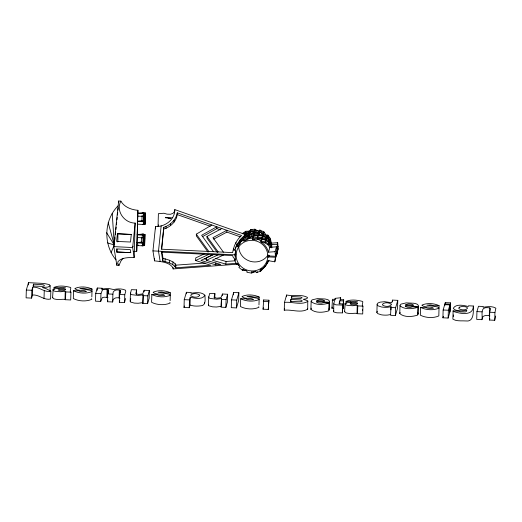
<?xml version="1.0" encoding="UTF-8"?>
<svg xmlns="http://www.w3.org/2000/svg" width="522" height="522" viewBox="0 0 522 522"><rect width="100%" height="100%" fill="white"/><g stroke="black" fill="none" stroke-linecap="round" stroke-linejoin="round"><path stroke-width="0.78" d="M136.503 294.584L136.64 289.899L131.413 289.645L130.415 293.71L131.609 294.662L138.31 295.452L143.204 294.813L142.976 302.63L138.089 303.262L134.298 303.086L130.572 302.055L130.206 300.842M221.25 306.375L216.362 307.014L212.571 306.832L208.846 305.801L208.48 304.587M214.777 298.336L214.914 293.645L209.687 293.397L208.689 297.455L209.883 298.414L216.584 299.197L221.472 298.564L221.276 305.592M50.001 291.263L50.158 285.788L49.303 284.575L43.802 283.439L28.462 282.656L26.322 290.03L26.1 297.84L31.601 298.108L32.494 295.028L32.723 287.217C39.326 286.461 44.083 292.783 50.83 291.204L50.601 299.015C43.861 300.6 39.098 294.277 32.494 295.028M28.397 284.999L28.462 282.656M31.601 298.108L31.829 290.291L32.723 287.217M33.538 286.513L33.604 284.17L43.065 284.751L44.37 285.273L44.233 285.912A2.975 0.809 1.6 0 1 42.106 286.382L33.062 286.036L33.604 284.17M44.024 298.701L44.246 290.885M54.073 287.361C59.156 285.195 65.263 286.069 70.45 287.407L70.829 287.922L70.196 291.4L70.927 292.163L70.705 299.974L65.531 299.732C63.005 298.473 59.045 300.326 55.998 299.282A5.729 1.559 1.6 0 1 53.322 298.571L52.591 297.631L53.14 289.403C56.787 287.459 62.862 289.54 65.628 287.883L62.379 287.315L58.745 287.818L54.073 287.361L54.007 289.703M65.015 299.113L65.237 291.302L60.611 291.746L56.226 291.472A5.729 1.559 1.6 0 1 53.544 290.761L52.813 289.821M65.531 299.732L65.759 291.915L65.237 291.302M91.826 296.887L92.048 289.071C87.109 286.578 79.899 286.167 74.933 288.483L74.979 288.855C77.85 291.367 84.753 289.482 86.495 291.628L82.828 291.824L80.023 291.472L78.848 290.78L73.543 290.747L73.321 298.558C78.613 301.311 86.424 301.788 91.807 299.295L91.572 298.675M102.051 289.808L102.097 288.242L97.281 288.013L95.728 293.351L95.506 301.168L100.726 301.416L102.221 297.742A3.589 0.979 1.6 0 1 104.818 297.214L108.008 297.579M97.209 290.356L97.281 288.013M100.726 301.416L100.955 293.605L102.442 289.925A3.589 0.979 1.6 0 1 105.039 289.403L108.53 289.978L107.662 293.925L112.889 294.173C112.569 289.886 117.163 289.279 120.19 290.389L120.432 291.439L119.545 294.493L119.323 302.303L124.543 302.558L125.593 298.473M106.873 297.299L107.095 289.482M119.969 298.199C116.941 297.09 112.347 297.697 112.667 301.984L107.441 301.736L107.76 289.599M108.119 293.671L108.23 289.762M112.667 301.984L112.889 294.173M119.114 297.932L119.336 290.121M120.099 293.514L120.19 290.389M124.543 302.558L124.771 294.741L125.763 291.328L125.541 290.199C121.887 288.457 117.502 288.764 113.613 289.534L108.282 288.418L101.881 288.973L102.097 288.242M130.187 301.52L130.435 293.025M119.042 265.346L117.704 263.232L118.031 261.555C122.057 257.242 128.719 257.594 134.161 257.496L135.146 223.09C124.419 223.148 115.479 210.992 120.882 201.133L118.651 201.029L113.816 246.625L116.817 265.241L119.042 265.346L120.745 261.365L123.022 258.24M133.795 251.565L136.744 251.232L137.912 210.301C131.374 209.779 124.256 207.11 120.882 201.133M136.744 251.232L137.912 210.301M141.312 242.489L141.462 237.138M141.919 221.087L142.075 215.736M137.227 245.581L142.774 245.842L142.891 243.037A1.723 0.47 1.6 0 1 141.606 242.267M137.456 237.556L143.002 237.817L143.119 235.004L144.966 234.626L143.387 234.078A1.723 0.47 1.6 0 0 141.54 234.463A1.723 0.47 1.6 0 0 143.119 235.004L142.774 245.842M137.841 224.179L143.387 224.44L143.498 221.628A1.723 0.47 1.6 0 1 142.219 220.865M138.069 216.147L143.615 216.415L143.733 213.602L145.579 213.224L144 212.676A1.723 0.47 1.6 0 0 142.154 213.061A1.723 0.47 1.6 0 0 143.733 213.602L143.387 224.44M141.971 245.608A1.723 0.47 1.6 0 0 142.813 245.712L143.256 245.712L143.563 235.011M142.584 224.206A1.723 0.47 1.6 0 0 143.426 224.303L143.87 224.31L144.176 213.609M143.256 245.712L143.687 245.686L143.994 234.985M143.87 224.31L144.3 224.284L144.607 213.583M143.687 245.686L144.065 245.634L144.366 234.933M144.3 224.284L144.672 224.225L144.979 213.524M144.34 241.921L144.45 238.097M144.972 219.749L144.868 223.573L145.273 223.925L144.672 224.225M136.64 289.899L135.811 293.742L138.637 294.441L142.689 293.932L144.15 290.258L149.377 290.506L149.148 298.316L147.602 303.66L142.747 303.426L143.204 294.813M144.065 245.634L144.666 234.848M144.972 224.147L145.279 213.446M144.366 245.549L144.692 238.208M145.109 223.684L145.22 219.86M145.37 214.509L145.416 212.983M144.568 245.444L144.94 234.502M145.181 224.042L145.553 213.1M144.659 245.327L144.966 234.626M145.273 223.925L145.579 213.224M144.105 291.818L144.15 290.258M147.602 303.66L147.824 295.85L149.377 290.506M170.12 300.633L170.342 292.822C165.402 290.33 158.192 289.912 153.227 292.229L153.266 292.601C156.143 295.119 163.04 293.227 164.789 295.374L161.115 295.569L158.316 295.224L157.142 294.532L151.837 294.493L151.608 302.31C156.907 305.063 164.717 305.533 170.1 303.047L169.865 302.427M238.091 264.152L173.115 268.921L173.239 268.275C169.728 261.94 160.959 261.692 154.551 260.85L154.616 258.455M155.465 228.897L155.53 226.502C164.985 227.05 175.085 219.553 174.811 209.609L246.221 234.796L245.614 235.089M158.029 226.515L158.394 213.674L163.888 213.237L167.047 214.144L170.498 214.261L173.069 213.309L174.589 211.351L174.811 209.609M158.355 226.483L158.401 224.878M190.034 305.024L189.251 307.712L184.025 307.465L184.246 299.654L186.393 292.281L191.261 292.516L191.032 293.299C195.443 292.516 201.57 291.72 204.911 295.217C205.094 299.282 206.288 306.094 200.272 305.879C196.859 306.297 193.29 306.218 190.034 305.024L190.256 297.214C194.634 298.316 202.556 299.993 204.911 295.217M186.347 293.84L186.393 292.281M189.251 307.712L189.473 299.902L190.256 297.214M208.461 305.266L208.702 296.777M221.472 298.564L221.021 307.177L225.869 307.406L227.422 302.068L227.644 294.258L222.424 294.003L220.956 297.677L216.911 298.186L214.085 297.494L214.914 293.645M222.379 295.569L222.424 294.003M225.869 307.406L226.098 299.595L227.644 294.258M231.507 299.856L231.279 307.667L236.505 307.915L238.645 300.548L238.874 292.731L233.647 292.483L231.507 299.856L236.727 300.104L238.874 292.731M233.582 294.826L233.647 292.483M236.505 307.915L236.727 300.104M258.971 304.887L259.193 297.077C254.253 294.584 247.043 294.167 242.077 296.489L242.117 296.855C244.994 299.374 251.898 297.481 253.64 299.635L249.966 299.824L247.167 299.478L245.992 298.786L240.688 298.747L240.466 306.564C245.758 309.318 253.568 309.787 258.951 307.301L258.716 306.682M263.036 309.187L263.669 299.961L268.895 300.215L268.262 309.435L263.036 309.187L263.447 307.778M263.623 301.527L263.669 299.961M268.262 309.435L268.895 300.215M274.8 261.816L275.433 257.261L277.13 251.434L274.8 261.816L268.23 260.661A17.024 16.339 16.2 0 1 260.041 270.226L260.432 271.231L256.295 272.673L255.897 271.662L251.493 272.014L251.317 273.065L246.945 272.295L247.121 271.244L243.076 269.411L242.378 270.226L238.932 267.46L239.637 266.644L237.034 263.121L235.996 263.479L234.417 259.454L235.455 259.088L234.998 254.827L235.696 250.619L234.685 250.155L237.008 244.505L234.685 250.155M268.158 255.434L267.166 260.334A15.908 15.268 16.2 0 1 249.457 270.709A15.908 15.268 16.2 0 1 236.107 254.88L236.76 250.945A15.908 15.268 16.2 0 1 252.4 240.335A15.908 15.268 16.2 0 1 267.388 252.413L267.766 255.897L275.466 256.269L275.087 251.663L276.503 246.795L269.887 247.317L267.89 244.714L264.804 242.854L260.85 241.862L261.822 239.115L257.255 239.063L256.804 240.035L252.433 239.265L252.831 236.414L247.911 238.547L248.022 239.611L243.885 241.053L243.232 240.172L243.754 238.391L239.644 242.606L240.296 243.487L237.503 246.749L236.492 246.286M276.503 246.795L277.156 250.443L275.466 256.269M277.26 251.774L278.05 248.263L276.96 254.371L278.024 249.138M277.704 242.665L277.254 244.218L277.312 249.907L278.076 247.271L277.704 242.665L271.081 243.187M284.249 310.205L284.477 302.395L286.617 295.021C293.325 296.352 301.298 294.003 307.491 297.442L307.164 298.388L306.264 298.806L303.275 299.321L307.765 300.737L307.699 309.161C300.966 313.37 291.707 309.285 284.249 310.205L284.679 308.73M286.571 296.581L286.617 295.021M290.845 301.788L290.911 299.445L300.202 299.993L301.827 300.411L302.258 301.005L301.305 301.592L299.217 301.794L290.336 301.416L290.911 299.445M291.72 298.075L291.765 296.509L300.803 297.057L302.153 297.86L300.163 298.525L291.269 298.212L291.765 296.509M329.493 302.251L316.404 301.625L316.586 302.199L318.661 302.995L321.435 303.165L323.842 302.551L328.984 303.041L328.756 310.851C323.248 312.652 315.379 313.259 310.897 309.35L311.158 301.005L312.143 299.85L317.396 298.623L324.919 298.989A8.176 2.225 1.6 0 1 328.736 300.222L329.604 301.488L329.271 310.068L329.128 308.626M333.532 308.293L331.933 308.215L332.488 299.276L334.883 299.393L335.196 298.33L340.677 297.755L340.612 300.098M340.677 297.755L340.129 299.641L343.698 299.811L343.372 300.94L339.802 300.77L339.059 303.687L342.471 303.967L342.38 312.893L336.853 312.815L333.734 311.986L333.76 303.85L334.556 300.515L332.162 300.404M335.15 299.896L335.196 298.33M339.711 303.895L339.802 300.77M342.471 303.967L342.38 312.893M343.372 300.94L343.15 308.75L343.698 299.811M346.079 301.344C351.162 299.178 357.27 300.052 362.457 301.39L362.836 301.905L362.203 305.39L362.934 306.146L362.712 313.963L357.537 313.715C355.012 312.456 351.052 314.309 348.004 313.265A5.729 1.559 1.6 0 1 345.323 312.554L344.598 311.614L345.146 303.386C348.794 301.442 354.869 303.523 357.635 301.866L354.386 301.298L350.751 301.801L346.079 301.344L346.014 303.687M350.712 303.367L350.751 301.801M357.022 313.096L357.244 305.285L352.618 305.735L348.233 305.455A5.729 1.559 1.6 0 1 345.551 304.744L344.82 303.804M357.537 313.715L357.766 305.899L357.244 305.285M390.789 314.512L387.735 315.053A7.347 2.003 1.6 0 1 381.249 314.786L377.797 313.644L376.884 312.547L377.138 304.104L378.072 302.936L380.101 302.153L384.531 301.69L391.781 302.747L392.551 300.091L397.777 300.346L397.555 308.156L395.415 315.529L390.56 315.295L391.011 306.701L387.957 307.243A7.347 2.003 1.6 0 1 381.471 306.969L378.019 305.827L377.106 304.737M390.919 309.827L391.011 306.701M392.511 301.657L392.551 300.091M395.415 315.529L395.637 307.712L397.777 300.346M418.363 306.512L405.274 305.885L405.457 306.46L407.532 307.249L410.305 307.425L412.713 306.812L417.848 307.295L417.626 315.105C412.119 316.906 404.25 317.513 399.767 313.611L400.028 305.259L401.013 304.104L406.266 302.877L413.789 303.249A8.176 2.225 1.6 0 1 417.607 304.483L418.474 305.742L418.142 314.322L417.998 312.88M420.562 307.367L420.341 315.177C425.639 317.931 433.443 318.407 438.826 315.914L439.074 305.69C434.134 303.197 426.918 302.786 421.959 305.102L421.998 305.474C424.869 307.987 431.772 306.101 433.514 308.248L429.847 308.443L427.048 308.091L425.867 307.399L420.562 307.367C425.861 310.12 433.665 310.59 439.048 308.104L437.717 306.975L426.859 305.155L430.539 304.881L434.076 305.703L439.074 305.69M442.917 317.8L443.139 309.99L444.692 304.652L449.912 304.9L449.69 312.711L448.137 318.055L442.917 317.8L443.361 316.28M444.855 305.487L445.279 302.616L450.506 302.871L449.899 311.986L450.506 302.871M445.233 304.182L445.279 302.616M448.137 318.055L448.365 310.238L449.912 304.9M453.129 310.825L452.874 319.157C456.659 321.532 461.729 320.619 466.022 320.952C474.198 322.146 473.369 311.269 473.356 306.022L468.469 305.788L468.254 306.538C463.817 305.324 455.934 303.608 453.298 308.261C454.675 310.707 458.231 310.479 460.672 310.831A6.773 1.847 1.6 0 0 465.474 310.564L466.831 310.251L466.179 311.667L465.03 311.973L460.541 311.888L459.04 311.308L453.129 310.825L453.096 311.34C459.399 313.52 473.278 316.665 473.356 306.022M481.936 319.673C482.85 316.391 480.22 308.632 485.258 307.771A4.202 1.142 1.6 0 1 488.722 307.771L490.119 308.117L490.628 308.776L489.714 312.221L489.486 320.032L494.712 320.286L494.934 312.469L495.887 308.189C492.22 305.905 487.215 306.571 483.118 307.288L483.346 306.499L478.491 306.27L476.938 311.608L476.716 319.418L481.936 319.673L482.961 316.502L485.029 315.582A4.202 1.142 1.6 0 1 488.501 315.582L489.897 315.927M489.297 315.725L489.519 307.915M376.884 312.547L377.249 311.282M310.897 309.35L311.275 308.195M399.767 313.611L400.146 312.45M362.562 310.505L362.614 309.716M204.454 253.849L195.75 257.881L195.567 260.517L210.653 265.228L175.718 267.793C173.258 263.329 167.438 262.214 162.838 261.091L163.027 258.455L161.905 251.493M164.978 261.515L165.167 258.873L163.027 258.455M169.382 262.925L169.565 260.282L165.167 258.873M172.802 264.615L172.984 261.972L169.565 260.282M175.059 266.481L175.242 263.838L172.984 261.972M175.718 267.793L175.907 265.15L175.242 263.838M213.413 254.645L200.931 260.426L215.723 264.856L220.799 264.484L206.301 260.334L206.484 257.692M215.723 264.856L215.867 262.873M236.048 263.362L225.869 264.112L226.052 261.47L215.501 258.449M116.817 265.241L116.954 263.656M117.398 233.863L116.628 241.425L130.5 242.019L131.283 234.411L117.417 233.765L131.257 234.535M135.146 223.09L132.666 247.532L134.161 257.496M114.801 240.14L115.062 237.706M115.401 234.463L115.662 232.029M115.917 229.602L116.178 227.168M116.439 224.734L116.693 222.3M116.954 219.866L117.209 217.439M117.47 215.005L117.724 212.571M117.985 210.138L118.24 207.704M154.551 260.85L152.946 250.899L155.53 226.502M161.174 225.843L158.486 251.16L160.156 261.496M163.81 227.285L161.481 249.19L232.642 252.596C233.68 246.182 236.564 239.768 241.569 235.494L177.291 212.832C176.064 219.69 170.374 225.308 163.81 227.285L161.735 249.144M333.538 311.66L333.656 310.655M116.008 259.891C103.108 244.59 103.865 220.147 118.018 205.896M252.433 239.265L253.124 236.427L257.979 235.539L257.32 238.254L252.433 239.265L253.124 236.427M253.431 235.827L254.018 233.347L258.71 233.014L258.22 235.168L253.431 235.827L248.544 237.83L243.885 241.053L243.487 240.042L244.009 238.26L248.629 235.161L249.02 236.172L248.909 235.102L253.731 233.327L253.431 235.827L253.842 234.398M249.64 232.584L249.438 234.743L249.64 232.584L250.286 232.44L249.712 232.342L250.071 231.102L254.116 231.99L254.162 233.301L254.801 233.314L254.977 232.264L254.41 232.009L254.162 233.301L249.438 234.743L244.883 237.608L244.231 236.727L244.648 235.305L240.649 239.161L240.166 240.825L240.812 241.706L239.95 241.014L240.433 239.35L237.158 244.27L236.642 246.051L237.503 246.749L240.401 242.332M259.421 231.624L259.062 232.858L259.584 233.262L258.99 233.106L258.22 235.168L262.579 235.905L263.108 234.691L259.421 231.624L258.964 232.59L259.14 231.54L255.16 229.426L254.592 231.82L259.134 234.234M255.16 229.426L254.984 230.483L254.932 229.197L250.521 229.549L250.573 230.828L254.592 231.82L254.932 229.197M259.14 231.54L258.54 234.071L258.99 233.106M235.755 251.082L234.998 254.827L235.729 256.687M163.862 229.093C170.792 226.953 177.513 220.48 177.291 212.832M107.441 301.736L107.865 300.274M133.051 246.188L132.666 247.532L113.816 246.625M144 212.676L137.736 213.126M143.615 216.415L143.654 216.278A1.723 0.47 1.6 0 1 143.217 216.245M119.323 302.303L119.766 300.776M143.387 234.078L137.123 234.528M143.002 237.817L143.041 237.68A1.723 0.47 1.6 0 1 142.604 237.647M130.402 300.163L130.8 298.812M142.747 303.426L142.976 302.63M184.025 307.465L184.455 305.99M249.072 233.451L246.045 233.608L245.399 232.727L245.849 231.174L242.26 233.608M244.883 237.608L244.492 236.603L244.903 235.174L249.359 232.642L249.757 233.654M244.126 234.267L246.045 233.608L245.653 232.603L246.038 231.259L249.79 231.161L250.188 232.173L250.071 231.102M248.909 235.102L248.544 237.83L248.146 236.825L248.629 235.161M249.438 234.743L249.04 233.739L249.359 232.642M249.79 231.161L249.431 232.401L245.653 232.603M250.573 230.828L250.521 229.549M269.724 241.588L268.693 241.954L269.724 241.588L269.907 242.299L268.869 242.665C266.305 239.037 261.548 238.006 257.32 238.254L257.803 236.59M263.714 233.608L266.788 237.614L267.153 236.375L264.099 232.264L263.01 234.424L259.356 231.253L259.871 230.065L263.917 231.898L263.01 234.424L265.652 237.856M257.32 238.254L258.26 235.624L262.716 236.029L261.848 238.423L262.964 236.179L266.722 237.856L265.705 239.768L266.598 239.161L266.918 238.065L267.31 238.463L266.99 237.823L267.349 236.583L269.587 241.34L268.621 242.195M259.356 231.253L259.871 230.065M261.848 238.423L262.266 237.001M262.579 235.905L263.088 236.198L263.793 235.376L263.349 234.841L262.579 235.905L263.088 236.198M268.471 252.185A17.024 16.339 16.2 0 0 260.85 241.862L262.064 239.265L265.985 240.374L264.804 242.854L265.705 242.247L266.187 240.583L269.202 242.678L268.784 244.107L267.89 244.714L268.921 244.355L269.339 242.926L271.238 245.862L270.918 246.958L269.887 247.317L268.471 252.185L275.087 251.663M270.089 240.355L271.31 245.621L271.668 244.381L270.474 239.011L270.089 240.355L269.052 240.714L266.84 235.853L267.799 235.03L270.403 238.547L269.946 240.1L269.052 240.714L269.926 244.479M266.84 235.853L267.799 235.03M260.432 271.231L260.778 270.044M261.581 268.641L260.041 270.226L260.687 271.107L261.033 269.92M265.117 265.783L264.798 266.892L260.687 271.107M270.99 247.232L271.734 244.655L277.254 244.218M269.261 255.519L268.837 256.981L267.734 256.889L275.433 257.261M275.492 255.395L277.182 249.568M277.339 249.033L278.102 246.397M275.414 258.129L277.104 252.309M331.933 308.215L332.266 307.086M489.486 320.032L489.884 318.668M494.712 320.286L495.665 315.999M111.101 252.576L113.998 245.692M268.987 260.224L268.432 261.548L267.421 261.085L268.282 261.783L265.006 266.703M258.605 233.83L259.062 232.858M243.076 269.411L242.619 270.383L246.423 270.422M263.917 231.898L263.401 233.08L264.099 232.264M261.822 239.115L261.365 240.081L262.064 239.265M130.741 252.648L116.882 251.989L130.741 252.648L130.278 249.594L116.413 248.903L116.882 251.989M453.442 314.929L453.279 316.56M50.158 285.788L47.952 287.074L42.367 287.498L46.36 288.79L50.83 291.204M236.642 246.051L239.95 241.014M266.403 263.701L267.779 261.698M307.928 301.351C301.187 305.559 291.928 301.475 284.477 302.395M52.591 297.631L52.911 297.214M344.598 311.614L344.918 311.197M266.722 237.856L266.024 238.671L266.918 238.065M265.985 240.374L265.287 241.197L266.187 240.583M240.166 240.825L244.231 236.727M243.487 240.042L248.146 236.825M256.295 272.673L257.627 271.753M239.644 242.606L243.232 240.172M266.448 237.19L267.349 236.583M237.034 263.121L236.14 263.734L238.632 265.124M268.693 241.954L269.587 241.34M244.492 236.603L249.04 233.739M208.082 252.165L196.376 235.964L196.318 234.156L211.802 225.002M202.399 236.707L216.871 228.577L220.454 229.837M217.439 252.615L207.045 238.221L206.986 236.407L221.824 228.532M213.7 239.109L226.894 232.114L240.153 236.786M195.567 260.517L208.728 254.423M207.214 257.353L213.792 254.305M206.301 260.334L218.092 254.873M223.325 255.121L212.304 260.224L225.869 264.112M255.826 271.257L251.611 273.078L251.493 272.014M328.984 303.041C323.477 304.835 315.608 305.442 311.125 301.54M417.848 307.295C412.347 309.096 404.472 309.703 399.996 305.794M248.426 236.766L253.314 234.756M168.247 218.45L172.678 217.609M247.878 231.572L250.638 230.613M242.195 233.823L245.399 232.727M249.32 233.68L254.051 232.238M252.602 238.208L257.496 237.197M253.607 234.769L258.397 234.11M137.508 221.152L142.232 220.715M136.894 242.554L141.619 242.117M136.816 245.229L138.395 245.086M247.911 238.547L252.315 238.195M175.907 265.15L205.153 263.003M226.052 261.47L235.455 260.778M342.602 305.083L335.9 304.848L333.76 303.85M92.048 289.071L87.05 289.084L83.52 288.261L79.84 288.535L90.697 290.356L92.029 291.485C86.645 293.971 78.842 293.501 73.543 290.747M170.342 292.822L165.344 292.829L161.813 292.013L158.133 292.281L168.991 294.101L170.322 295.23C164.939 297.723 157.129 297.246 151.837 294.493M259.193 297.077L254.194 297.09L250.664 296.268L246.984 296.535L257.842 298.356L259.173 299.484C253.79 301.977 245.979 301.507 240.688 298.747M267.766 255.897L268.869 255.917M254.338 232.251L254.977 232.264M170.381 218.307L165.324 217.733L165.441 217.322L170.792 218.157M257.777 237.282L262.305 237.458M138.147 213.472L143.687 213.739M137.919 221.504L143.459 221.765M137.534 234.88L143.08 235.141M137.306 242.906L142.845 243.167M152.946 250.899L236.107 254.88M444.901 303.928L450.127 304.176M26.322 290.03L31.829 290.291M65.759 291.915L70.927 292.163M95.728 293.351L100.955 293.605M119.545 294.493L124.771 294.741M142.969 295.615L147.824 295.85M221.243 299.36L226.098 299.595M263.258 301.377L268.484 301.625M357.766 305.899L362.934 306.146M390.782 307.484L395.637 307.712M443.139 309.99L448.365 310.238M476.938 311.608L482.165 311.862M489.714 312.221L494.934 312.469M184.246 299.654L189.473 299.902M258.671 234.195L263.036 234.933M255.043 230.267L259.421 231.037M250.462 229.758L254.475 230.757M261.548 241.047L265.509 242.038M204.232 258.716L206.568 259.414M107.604 242.887L114.285 245.007M262.546 237.608L266.403 238.952M177.35 214.64L210.327 226.267M254.234 233.06L254.801 233.314M257.255 239.063L261.3 240.896M254.769 230.77L258.781 232.773M263.284 235.089L263.793 235.376M265.705 242.247L268.784 244.107M265.183 234.254L266.905 235.637M266.598 239.161L269.522 241.582M259.812 230.28L263.466 233.451M235.429 259.819L233.243 257.307L232.558 255.565L161.396 252.152L162.838 261.091M268.921 244.355L270.918 246.958M223.409 252.152L212.95 237.667L226.835 230.3L226.894 232.114M206.986 236.407L218.176 251.904M213.498 251.676L201.655 235.278L216.813 226.77L216.871 228.577M196.318 234.156L208.813 251.454M106.612 232.714L113.861 244.322M269.659 241.836L269.907 242.299M204.396 302.466L204.689 303.034M267.74 235.239L269.946 240.1M108.184 222.672L114.077 244.237M307.543 308.548L307.699 309.161M252.831 236.414L252.948 237.484M118.651 201.029L118.768 202.569M112.223 213.335L114.233 244.192M235.924 242.528L235.964 243.735M233.497 248.387L233.556 250.201M176.501 215.964L176.56 217.778M174.074 220.219L174.126 222.026M170.498 223.847L170.557 225.654M165.976 226.594L166.035 228.401M173.082 267.603L173.115 268.921M271.734 244.655L271.792 247.865M268.086 254.951A15.908 15.268 16.2 0 1 250.449 261.346A15.908 15.268 16.2 0 1 238.717 246.678M142.813 216.173A1.723 0.47 1.6 0 1 142.095 215.854M142.199 237.582A1.723 0.47 1.6 0 1 141.488 237.262M117.731 233.706A9.455 0.607 -87.3 0 1 117.802 241.934M117.28 249.464A9.455 0.607 -87.3 0 1 116.895 251.956M65.407 289.299L64.917 290.258L62.17 290.793L59.632 290.682L58.079 289.925L59.247 289.475L65.407 289.299M357.413 303.282L356.924 304.248L354.17 304.776L351.639 304.665L350.086 303.908L351.254 303.458L357.413 303.282M199.567 295.596C197.688 298.036 193.238 297.357 190.915 295.902L190.811 295.106C192.82 292.881 197.12 293.41 199.463 294.852L199.567 295.596M459.216 307.223L458.799 308.665C461.154 310.114 465.448 310.583 467.471 308.372L467.053 307.334L465.226 306.708L461.742 306.538L459.216 307.223M391.2 304.815C389.229 307.073 384.747 306.734 382.509 305.011L382.502 304.261C384.486 302.029 388.825 302.532 391.122 304.013L391.2 304.815M317.161 300.261L316.75 300.763L324.553 301.142L324.39 300.587L322.492 299.85L319.451 299.713L317.161 300.261M406.031 304.515L405.62 305.024L413.424 305.396L413.261 304.841L411.362 304.111L408.315 303.967L406.031 304.515"/></g></svg>
